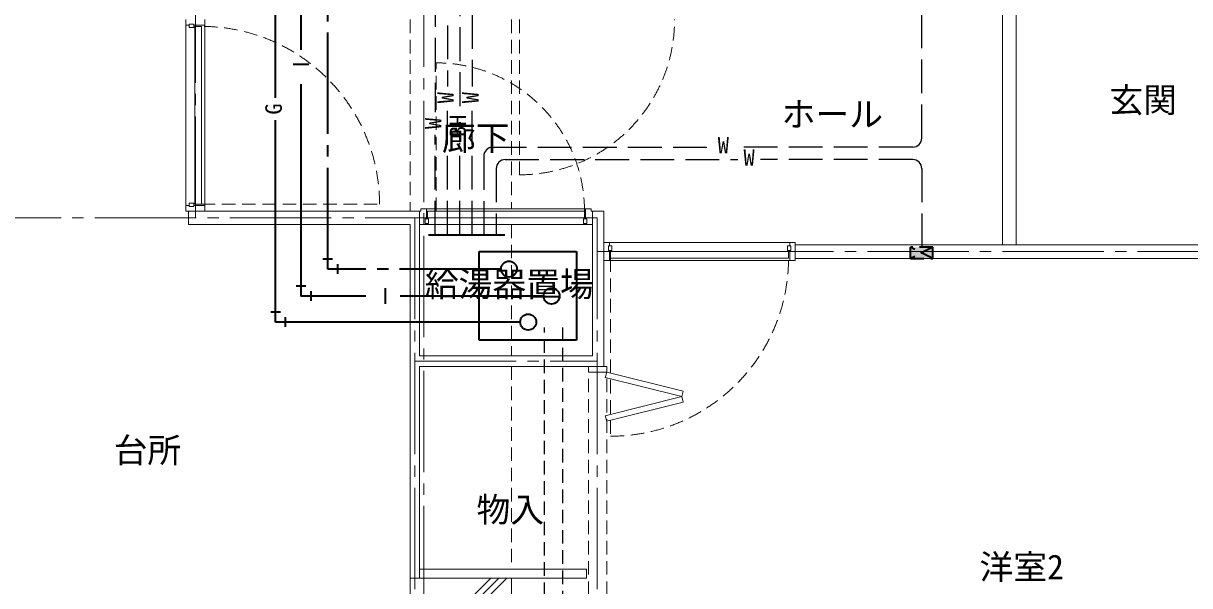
# Model space of a CAD drawing. Units: millimetres at full size, sheet at 1:50; details may follow other scales. Extents: x -9674 to 9699, y -6794 to 6791.
# Drawn here: x 167 to 5345, y -1833 to 664 of the extents above; entities that cross this region are included whole.
import ezdxf
from ezdxf.enums import TextEntityAlignment as Align

# ---------------------------------------------------------------- set-up
doc = ezdxf.new("R2010")
doc.units = ezdxf.units.MM
doc.header["$LTSCALE"] = 50
for name, pattern in [('CHAIN2', [12, 9, -1, 1, -1]), ('DASHED1', [1.8, 1.2, -0.6]), ('DASHED3', [4, 3, -1])]:
    doc.linetypes.add(name, pattern=pattern)
for name, color, linetype, lineweight in [('1-0_芯', 134, 'CHAIN2', 9), ('1-1_躯体', 134, 'Continuous', 9), ('1-2_間仕切', 134, 'Continuous', 9), ('1-3_建具', 134, 'Continuous', 9), ('1-5_設備', 134, 'Continuous', 9), ('1-8_ハッチ', 134, 'Continuous', 9), ('1-C_梁', 134, 'DASHED1', 9), ('2-2', 5, 'DASHED3', 25), ('2-3_建具', 4, 'Continuous', 35), ('2-9_金物', 1, 'CHAIN2', 35), ('2-A_文字', 6, 'Continuous', 35), ('2-B_寸法', 4, 'Continuous', 35), ('2-C', 2, 'DASHED1', 25)]:
    doc.layers.add(name, color=color, linetype=linetype, lineweight=lineweight)
doc.layers.add('1-A_文字', color=134, linetype='Continuous')
doc.styles.add('ＭＳ ゴシック', font='')
doc.styles.get('ＭＳ ゴシック').set_extended_font_data('MS Gothic')

msp = doc.modelspace()

# ---------------------------------------------------------------- linework, layer by layer
at = {"layer": '1-0_芯'}
for p, q in [((1944.12, 4520.51), (1944.12, -3699.49)), ((930.62, -199.49), (930.62, 710.51)), ((-715.88, -199.49), (2714.12, -199.49)), ((1905.12, -199.49), (1905.12, -2699.49)), ((2714.12, -199.49), (2714.12, -3699.49)), ((2714.12, -349.49), (8544.12, -349.49)), ((1905.12, -835.99), (2714.12, -835.99))]:
    msp.add_line(p, q, dxfattribs=at)
at = {"layer": '1-1_躯体'}
for p, q in [((1884.12, -1799.49), (2334.12, -1799.49)), ((1884.12, -1799.49), (1884.12, -2609.49)), ((2334.12, -1799.49), (2334.12, -2609.49))]:
    msp.add_line(p, q, dxfattribs=at)
at = {"layer": '1-2_間仕切'}
for p, q in [((1931.12, -169.49), (1875.12, -169.49)), ((1926.12, -812.49), (1926.12, -169.49)), ((2744.12, -169.49), (2688.12, -169.49)), ((2693.12, -812.49), (2693.12, -169.49)), ((2744.12, -169.49), (2744.12, -859.49)), ((900.62, -229.49), (1884.12, -229.49)), ((1884.12, -1799.49), (1884.12, -229.49)), ((5579.12, -319.49), (3594.12, -319.49)), ((5579.12, -380.49), (3594.12, -380.49)), ((2693.12, -812.49), (1926.12, -812.49)), ((1926.12, -1799.49), (1926.12, -859.49)), ((2744.12, -859.49), (1926.12, -859.49)), ((1926.12, -1759.49), (2666.62, -1759.49))]:
    msp.add_line(p, q, dxfattribs=at)
for points in [[(900.62, -229.49), (900.62, -169.49), (1914.12, -169.49)], [(1926.12, -1799.49), (2666.62, -1799.49), (2666.62, -1759.49)]]:
    msp.add_lwpolyline(points, dxfattribs=at)
at = {"layer": '1-3_建具'}
for p, q in [((888.12, 655.51), (888.12, 680.51)), ((973.12, 655.51), (973.12, 680.51)), ((903.12, 655.51), (888.12, 655.51)), ((888.12, 655.51), (888.12, -144.49)), ((903.12, 660.51), (903.12, 645.51)), ((923.12, 660.51), (903.12, 660.51)), ((923.12, 645.51), (903.12, 645.51)), ((923.12, 660.51), (923.12, 645.51)), ((923.12, 655.51), (973.12, 655.51)), ((958.12, 650.51), (928.12, 650.51)), ((928.12, 650.51), (928.12, -139.49)), ((958.12, -139.49), (958.12, 650.51)), ((973.12, -144.49), (973.12, 655.51)), ((903.12, -144.49), (888.12, -144.49)), ((903.12, -134.49), (903.12, -149.49)), ((923.12, -134.49), (903.12, -134.49)), ((903.12, -149.49), (923.12, -149.49)), ((923.12, -149.49), (923.12, -134.49)), ((923.12, -144.49), (973.12, -144.49)), ((928.12, -139.49), (958.12, -139.49)), ((973.12, -169.49), (973.12, -144.49)), ((1956.12, -159.49), (1931.12, -159.49)), ((1931.12, -169.49), (1931.12, -159.49)), ((1951.12, -204.49), (1951.12, -224.49)), ((1951.12, -204.49), (1966.12, -204.49)), ((1956.12, -204.49), (1956.12, -159.49)), ((1956.12, -159.49), (2663.12, -159.49)), ((1961.12, -169.49), (1961.12, -199.49)), ((2658.12, -169.49), (1961.12, -169.49)), ((1961.12, -199.49), (2658.12, -199.49)), ((1966.12, -204.49), (1966.12, -224.49)), ((2653.12, -204.49), (2653.12, -224.49)), ((2668.12, -204.49), (2653.12, -204.49)), ((2658.12, -169.49), (2658.12, -199.49)), ((2663.12, -159.49), (2688.12, -159.49)), ((2663.12, -204.49), (2663.12, -159.49)), ((2668.12, -204.49), (2668.12, -224.49)), ((2688.12, -169.49), (2688.12, -159.49)), ((1956.12, -229.49), (1926.12, -229.49)), ((1951.12, -224.49), (1966.12, -224.49)), ((1956.12, -229.49), (1956.12, -224.49)), ((2663.12, -229.49), (1956.12, -229.49)), ((2668.12, -224.49), (2653.12, -224.49)), ((2663.12, -229.49), (2663.12, -224.49)), ((2663.12, -229.49), (2693.12, -229.49)), ((2769.12, -309.49), (2744.12, -309.49)), ((2769.12, -324.49), (2769.12, -309.49)), ((2769.12, -309.49), (3569.12, -309.49)), ((3594.12, -309.49), (3569.12, -309.49)), ((3569.12, -324.49), (3569.12, -309.49)), ((3594.12, -389.49), (3594.12, -309.49)), ((2764.12, -324.49), (2779.12, -324.49)), ((2764.12, -344.49), (2764.12, -324.49)), ((2764.12, -344.49), (2779.12, -344.49)), ((2769.12, -344.49), (2769.12, -389.49)), ((2774.12, -379.49), (2774.12, -349.49)), ((2774.12, -349.49), (3564.12, -349.49)), ((2779.12, -344.49), (2779.12, -324.49)), ((3559.12, -324.49), (3574.12, -324.49)), ((3559.12, -344.49), (3559.12, -324.49)), ((3574.12, -344.49), (3559.12, -344.49)), ((3564.12, -349.49), (3564.12, -379.49)), ((3574.12, -324.49), (3574.12, -344.49)), ((3564.12, -379.49), (2774.12, -379.49)), ((3594.12, -389.49), (3569.12, -389.49)), ((2676.62, -859.49), (2676.62, -884.49)), ((2756.62, -859.49), (2676.62, -859.49)), ((2756.62, -859.49), (2756.62, -884.49)), ((2756.62, -884.49), (2676.62, -884.49)), ((2750.56, -908.74), (2756.62, -884.49)), ((2750.56, -908.74), (3090.11, -993.63)), ((3096.17, -969.38), (2756.62, -884.49)), ((3090.11, -993.63), (3096.17, -969.38)), ((2750.56, -1078.52), (3090.11, -993.63)), ((3096.17, -1017.88), (2756.62, -1102.77)), ((3090.11, -993.63), (3096.17, -1017.88)), ((2750.56, -1078.52), (2756.62, -1102.77))]:
    msp.add_line(p, q, dxfattribs=at)
at = {"layer": '1-3_建具', "linetype": 'DASHED1'}
for p, q in [((2369.12, 680.51), (2369.12, -8.49)), ((2000.12, -169.49), (2000.12, 488.51)), ((958.12, -139.49), (1748.12, -139.49)), ((2774.12, -379.49), (2774.12, -1169.49)), ((2676.62, -2234.49), (2676.62, -884.49)), ((2756.62, -2234.49), (2756.62, -884.49))]:
    msp.add_line(p, q, dxfattribs=at)
at = {"layer": '1-3_建具'}
for points in [[(968.12, -169.49), (888.12, -169.49), (888.12, -144.49)], [(2769.12, -389.49), (2744.12, -389.49), (2744.12, -309.49)], [(3569.12, -344.49), (3569.12, -389.49), (2769.12, -389.49)]]:
    msp.add_lwpolyline(points, dxfattribs=at)
at = {"layer": '1-3_建具', "linetype": 'DASHED1'}
for centre, radius, start, end in [((2369.12, 680.51), 689, 270, 0), ((958.12, -139.49), 790, 0, 90), ((2000.12, -169.49), 658, 0, 90), ((2774.12, -379.49), 790, 270, 360)]:
    msp.add_arc(centre, radius, start, end, dxfattribs=at)
at = {"layer": '1-5_設備'}
for p, q in [((4514.12, 1140.51), (4514.12, -319.49)), ((4574.12, 1140.51), (4574.12, -319.49))]:
    msp.add_line(p, q, dxfattribs=at)
at = {"layer": '1-8_ハッチ'}
for p, q in [((1884.12, -2229.11), (2313.74, -1799.49)), ((1884.12, -2193.75), (2278.38, -1799.49)), ((1884.12, -2158.4), (2243.03, -1799.49))]:
    msp.add_line(p, q, dxfattribs=at)
at = {"layer": '1-C_梁'}
for p, q in [((1884.12, 680.51), (1884.12, -169.49)), ((2334.12, 680.51), (2334.12, -159.49)), ((2334.12, -229.49), (2334.12, -812.49)), ((2334.12, -859.49), (2334.12, -1759.49))]:
    msp.add_line(p, q, dxfattribs=at)
at = {"layer": '2-2'}
for p, q in [((2159.67, 1901.6), (2159.67, 383.84)), ((2104.72, 1846.64), (2104.72, 280.19)), ((4155.41, 154.26), (4155.41, 1476.08)), ((2049.77, 854.31), (2049.77, 383.84)), ((1994.81, 799.35), (1994.81, 269.49)), ((2049.77, -274.48), (2049.77, 283.84)), ((2159.67, -274.48), (2159.67, 283.84)), ((1994.81, -274.48), (1994.81, 169.49)), ((2104.72, -274.48), (2104.72, 133.36)), ((2251.13, 114.26), (3224.7, 114.26)), ((4115.41, 114.26), (3324.7, 114.26)), ((2211.13, 74.26), (2211.13, -274.48)), ((2306.08, 59.31), (3339.05, 59.31)), ((4115.41, 59.31), (3439.05, 59.31)), ((2266.08, 19.31), (2266.08, -274.48)), ((4155.41, 19.31), (4155.41, -330.49))]:
    msp.add_line(p, q, dxfattribs=at)
at = {"layer": '2-2', "color": 4, "linetype": 'DASHED1', "lineweight": 35}
for p, q in [((4205.41, -330.49), (4105.41, -380.49)), ((4205.41, -380.49), (4105.41, -330.49)), ((4105.41, -380.49), (4105.41, -330.49)), ((4205.41, -330.49), (4105.41, -330.49)), ((4205.41, -380.49), (4205.41, -330.49)), ((4105.41, -380.49), (4205.41, -380.49))]:
    msp.add_line(p, q, dxfattribs=at)
at = {"layer": '2-2', "linetype": 'Continuous'}
for centre, start, end in [((2251.13, 74.26), 90, 180), ((4115.41, 154.26), 270, 0), ((2306.08, 19.31), 90, 180), ((4115.41, 19.31), 0, 90)]:
    msp.add_arc(centre, 40, start, end, dxfattribs=at)
at = {"layer": '2-2', "color": 150}
msp.add_solid([(4205.41, -380.49), (4105.41, -380.49), (4205.41, -330.49), (4105.41, -330.49)], dxfattribs=at)
at = {"layer": '2-3_建具'}
for p, q in [((1286.42, 333.66), (1286.42, 776.02)), ((1286.42, -662.77), (1286.42, 233.66)), ((1308.02, -618.47), (1264.82, -618.47)), ((2373.72, -662.77), (1286.42, -662.77)), ((1330.72, -684.37), (1330.72, -641.17))]:
    msp.add_line(p, q, dxfattribs=at)
msp.add_circle((2408.27, -662.77), 35.49, dxfattribs=at)
at = {"layer": '2-9_金物'}
for p, q in [((1518.42, -427.21), (1518.42, 2416.56)), ((1540.02, -382.91), (1496.82, -382.91)), ((1562.71, -448.81), (1562.71, -405.61)), ((2287.49, -427.21), (1518.42, -427.21))]:
    msp.add_line(p, q, dxfattribs=at)
at = {"layer": '2-9_金物', "linetype": 'Continuous'}
msp.add_circle((2322.98, -427.21), 35.49, dxfattribs=at)
at = {"layer": '2-A_文字'}
for p, q in [((1433.55, 481.26), (1364.72, 481.26)), ((1399.14, 393.35), (1399.14, -546.95)), ((1420.74, -502.66), (1377.54, -502.66)), ((1775.17, -581.37), (1775.17, -512.54)), ((1687.26, -546.95), (1399.14, -546.95)), ((1443.43, -525.35), (1443.43, -568.55)), ((2476.36, -546.95), (1839.67, -546.95))]:
    msp.add_line(p, q, dxfattribs=at)
msp.add_lwpolyline([(2303.55, 1344.85), (1399.14, 1344.85), (1399.14, 545.76)], dxfattribs=at)
msp.add_circle((2511.86, -546.95), 35.49, dxfattribs=at)
at = {"layer": '2-B_寸法'}
for p, q in [((1966.07, -274.48), (2305.14, -274.48)), ((2190.33, -349.76), (2622.82, -349.76)), ((2190.33, -742.92), (2190.33, -349.76)), ((2622.82, -349.76), (2622.82, -742.92)), ((2622.82, -742.92), (2190.33, -742.92))]:
    msp.add_line(p, q, dxfattribs=at)
at = {"layer": '2-C'}
for p, q in [((2480.44, -2419.49), (2480.44, -686.39)), ((2560.44, -686.39), (2560.44, -2419.49))]:
    msp.add_line(p, q, dxfattribs=at)

# ---------------------------------------------------------------- texts
at = {"layer": '1-A_文字', "style": 'ＭＳ ゴシック'}
for s, p in [('玄関', (4988.78, 235.55)), ('ホール', (3533.53, 172.49)), ('廊下', (2025.09, 67.4)), ('給湯器置場', (1949.23, -582.2)), ('台所', (567.76, -1319.86)), ('物入', (2178.83, -1584.06)), ('洋室2', (4411.79, -1838.33))]:
    msp.add_text(s, height=110, dxfattribs=at).set_placement(p, align=Align.BOTTOM_LEFT)
at = {"layer": '2-2', "color": 7, "style": 'ＭＳ ゴシック'}
for s, p in [('W', (2099.77, 308.84)), ('W', (2209.67, 308.84)), ('W', (2044.81, 194.49)), ('BH', (2154.72, 158.36))]:
    msp.add_text(s, height=73.31, rotation=90, dxfattribs=at).set_placement(p, align=Align.BOTTOM_LEFT)
for p in [(3249.7, 64.26), (3364.05, 9.31)]:
    msp.add_text('W', height=73.31, dxfattribs=at).set_placement(p, align=Align.BOTTOM_LEFT)
at = {"layer": '2-3_建具', "color": 7, "style": 'ＭＳ ゴシック'}
msp.add_text('G', height=73.31, rotation=90, dxfattribs=at).set_placement((1336.42, 258.66), align=Align.BOTTOM_LEFT)

doc.saveas('drawing.dxf')
